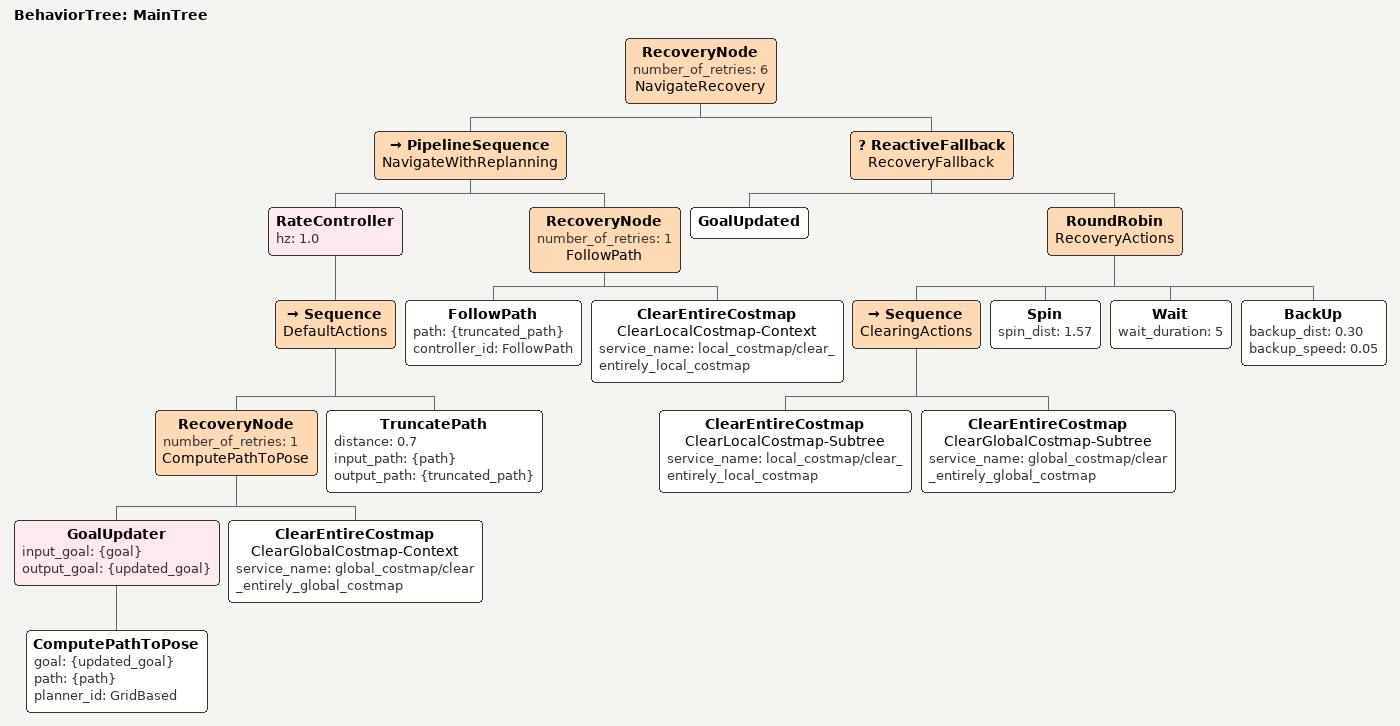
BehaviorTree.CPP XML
<root main_tree_to_execute="MainTree">
  <BehaviorTree ID="MainTree">
    <RecoveryNode number_of_retries="6" name="NavigateRecovery">
      <PipelineSequence name="NavigateWithReplanning">
        <RateController hz="1.0">
          <Sequence name = "DefaultActions">
            <RecoveryNode number_of_retries="1" name="ComputePathToPose">
              <GoalUpdater input_goal="{goal}" output_goal="{updated_goal}">
                <ComputePathToPose goal="{updated_goal}" path="{path}" planner_id="GridBased"/>
              </GoalUpdater>
              <ClearEntireCostmap name="ClearGlobalCostmap-Context" service_name="global_costmap/clear_entirely_global_costmap"/>
            </RecoveryNode>
            <TruncatePath distance = "0.7" input_path = "{path}" output_path = "{truncated_path}" />
          </Sequence>
        </RateController>
        <RecoveryNode number_of_retries="1" name="FollowPath">
          <FollowPath path="{truncated_path}" controller_id="FollowPath"/>
          <ClearEntireCostmap name="ClearLocalCostmap-Context" service_name="local_costmap/clear_entirely_local_costmap"/>
        </RecoveryNode>
      </PipelineSequence>
      <ReactiveFallback name="RecoveryFallback">
        <GoalUpdated/>
        <RoundRobin name="RecoveryActions">
          <Sequence name="ClearingActions">
            <ClearEntireCostmap name="ClearLocalCostmap-Subtree" service_name="local_costmap/clear_entirely_local_costmap"/>
            <ClearEntireCostmap name="ClearGlobalCostmap-Subtree" service_name="global_costmap/clear_entirely_global_costmap"/>
          </Sequence>
          <Spin spin_dist="1.57"/>
          <Wait wait_duration="5"/>
          <BackUp backup_dist="0.30" backup_speed="0.05"/>
        </RoundRobin>
      </ReactiveFallback>
    </RecoveryNode>
  </BehaviorTree>
</root>
